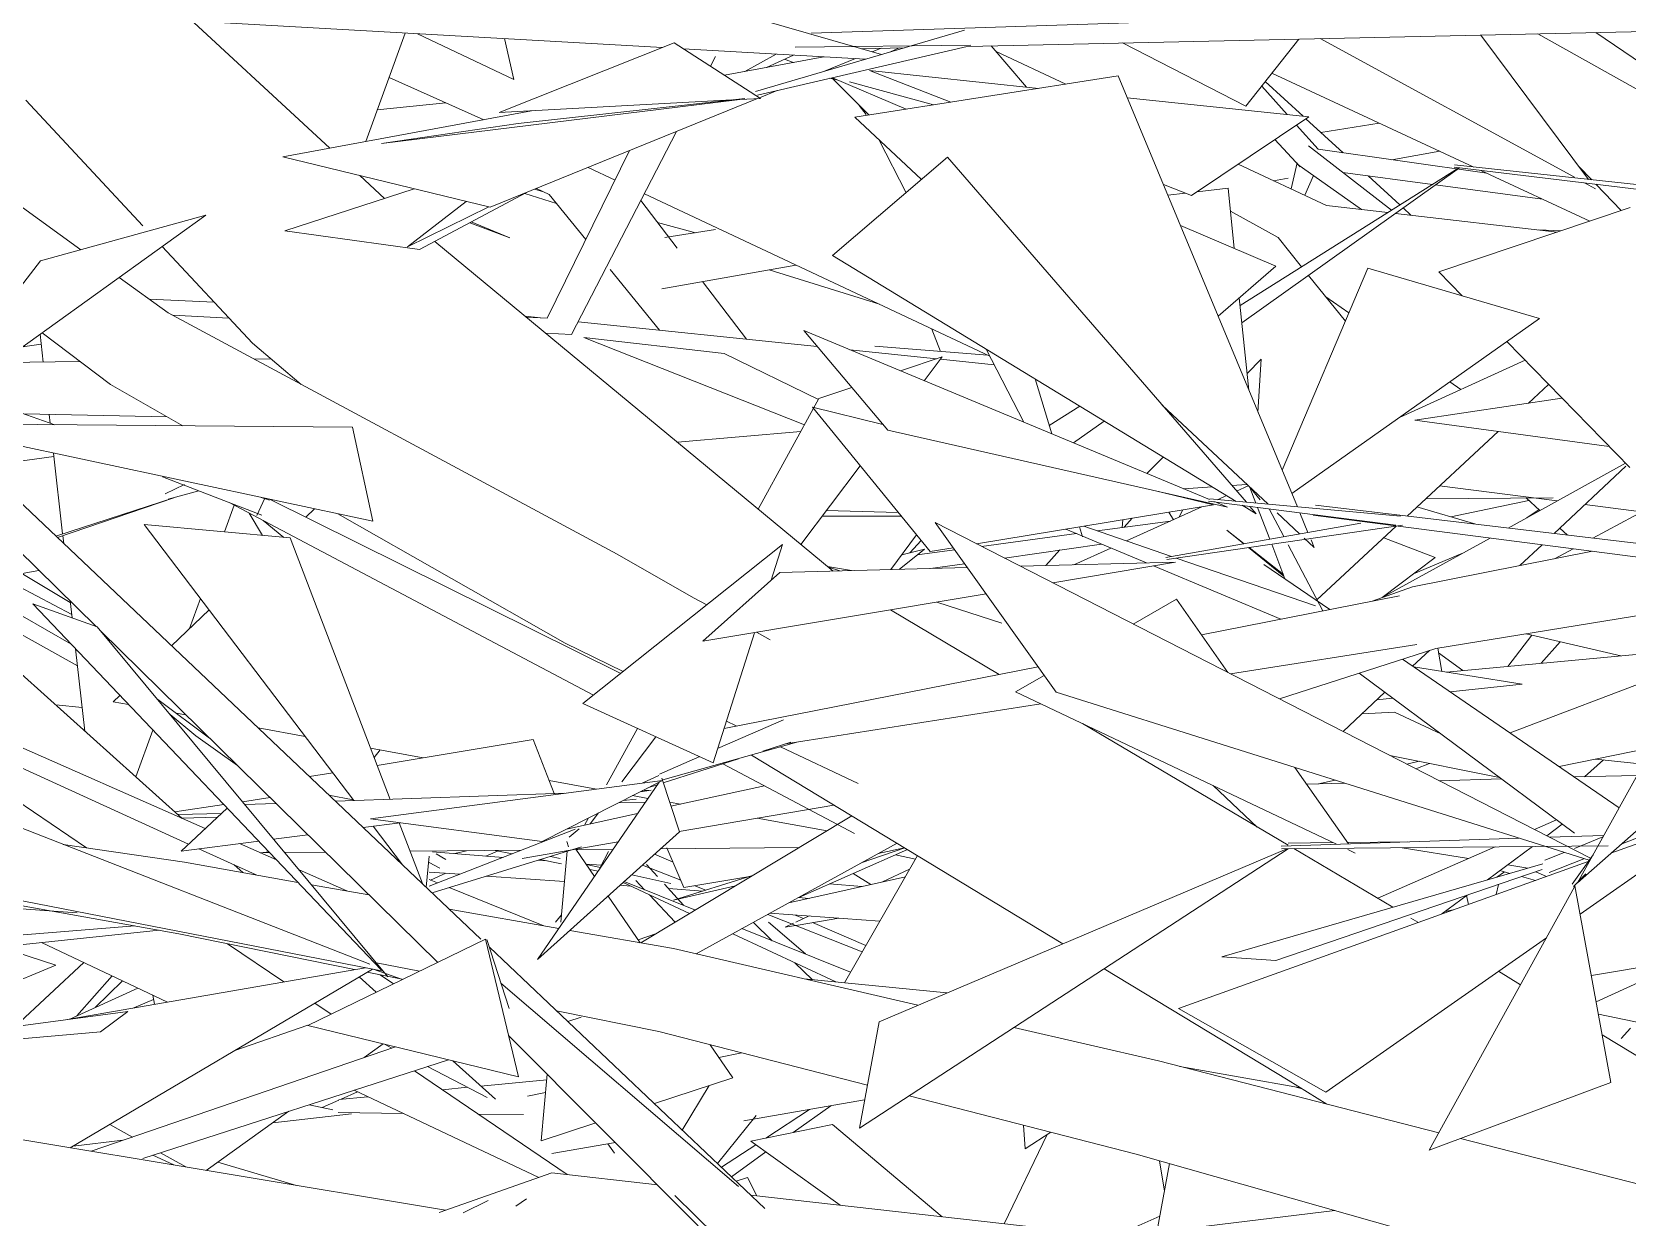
# Model space of a CAD drawing. Header units: millimetres. Extents: x 78096 to 288885, y -20632 to 149556.
# Drawn here: x 251325.2 to 251606.4, y 92567.1 to 92776 of the extents above; entities that cross this region are included whole.
import ezdxf

# ---------------------------------------------------------------- set-up
doc = ezdxf.new("R2010")
doc.units = ezdxf.units.MM
doc.layers.add('G-IMPT', color=8, linetype='Continuous', lineweight=9)
doc.layers.add('L-PLNT', color=71, linetype='Continuous', lineweight=9)

# ---------------------------------------------------------------- blocks, each defined once
blk = doc.blocks.new('ZZ-V - Tree Broadleaf 1 - 3dtree rotund SIMPLU-4826059-TOMH A-A')
at = {"layer": 'G-IMPT'}
for p, q in [((25694.52, 92775.84), (25687.6, 92756.72)), ((25804.05, 92766.31), (25797.81, 92773.58)), ((25810.99, 92766.84), (25798.68, 92772.57)), ((25847.3, 92768.75), (25882.89, 92752.21)), ((25708.37, 92760.56), (25691.69, 92768.02)), ((25775.78, 92761.46), (25774.55, 92763.09)), ((25731.52, 92749.92), (25726.78, 92752.15)), ((25856.91, 92745.46), (25841.34, 92752.72)), ((25884.14, 92751.62), (25903.34, 92742.7)), ((25901.32, 92752.39), (25903.66, 92749.96)), ((25904.41, 92749.18), (25908.86, 92744.55)), ((25797.6, 92718.86), (25736.69, 92747.49)), ((25848.41, 92739.78), (25839.98, 92744.47)), ((25867.74, 92744.21), (25856.91, 92745.46)), ((25897.57, 92740.76), (25869.1, 92744.05)), ((25852.54, 92734.64), (25848.41, 92739.78)), ((25860.24, 92725.07), (25853.76, 92733.12)), ((25856.8, 92729.34), (25860.87, 92726.55)), ((25718.41, 92725.63), (25715.69, 92725.92)), ((25767.14, 92720.59), (25725.02, 92724.95)), ((25630.4, 92721), (25627.09, 92720.52)), ((25630.21, 92722.75), (25630.76, 92717.85)), ((25788.17, 92718.42), (25772.91, 92720)), ((25798.37, 92717.36), (25788.87, 92718.35)), ((25869.78, 92708.1), (25891.94, 92718.15)), ((25878.64, 92714.37), (25880.62, 92713.02)), ((25892.52, 92710.61), (25896.07, 92713.91)), ((25631.79, 92708.62), (25631.97, 92707.08)), ((25871.12, 92690.71), (25887.15, 92705.62)), ((25632.56, 92701.8), (25634.16, 92687.54)), ((25841.07, 92695.1), (25843.13, 92696.03)), ((25897.56, 92693.36), (25876.86, 92696.05)), ((25664.4, 92692.62), (25662.7, 92687.91)), ((25821.68, 92686.32), (25834.96, 92692.33)), ((25837.72, 92693.58), (25839.31, 92694.3)), ((25896.86, 92693.9), (25874.37, 92693.73)), ((25912.46, 92691.42), (25902.44, 92692.72)), ((25678.56, 92691.99), (25677.01, 92690.51)), ((25634.2, 92687.23), (25634.35, 92685.87)), ((25855.24, 92675.94), (25869.21, 92688.93)), ((25812.37, 92682.1), (25818.91, 92685.06)), ((25609.18, 92678.69), (25655.24, 92637.42)), ((25635.49, 92675.73), (25635.82, 92672.75)), ((25658.45, 92676.18), (25656.54, 92670.88)), ((25659.97, 92674.17), (25653.36, 92667.84)), ((25636.43, 92667.31), (25638.06, 92652.81)), ((25644.25, 92659.1), (25643.06, 92657.97)), ((25645.79, 92657.48), (25643.06, 92657.97)), ((25655.9, 92655.65), (25654.19, 92655.96)), ((25607.93, 92652.91), (25638.37, 92632.22)), ((25650.06, 92652.99), (25647.07, 92644.73)), ((25676.9, 92651.86), (25668.64, 92653.35)), ((25697.71, 92648.1), (25688.44, 92649.77)), ((25876.75, 92644.06), (25887.74, 92644.36)), ((25900.6, 92644.71), (25911.66, 92645)), ((25728.25, 92642.58), (25719.93, 92644.08)), ((25853.41, 92643.44), (25860.09, 92643.62)), ((25732.12, 92640.17), (25736.89, 92640.3)), ((25737.33, 92640.94), (25734.61, 92641.43)), ((25743.04, 92639.91), (25741.15, 92640.25)), ((25654.49, 92638.08), (25662.17, 92638.29)), ((25655.18, 92637.47), (25661.45, 92637.61)), ((25768.93, 92635.23), (25756.6, 92637.45)), ((25858.06, 92633.14), (25850.14, 92633.07)), ((25871.24, 92633.27), (25860.64, 92633.17)), ((25670.65, 92631.37), (25668.98, 92631.36)), ((25669.04, 92631.34), (25670.51, 92631.52)), ((25680.49, 92631.47), (25673.29, 92631.4)), ((25715.04, 92631.79), (25695.39, 92631.61)), ((25731.17, 92631.95), (25724.68, 92631.88)), ((25763.99, 92632.26), (25739.53, 92632.02)), ((25763.9, 92623.49), (25783.05, 92631.93)), ((25774.92, 92629.56), (25782.6, 92632.2)), ((25777.91, 92631.2), (25782.53, 92632.24)), ((25664.4, 92629.21), (25665.9, 92627.86)), ((25741.8, 92623.02), (25755.77, 92627.32)), ((25741.8, 92623.02), (25752.76, 92625.5)), ((25877.82, 92621), (25879.27, 92621.29)), ((25735.58, 92616.01), (25738.84, 92617.14)), ((25652.65, 92605.04), (25630.44, 92615.53)), ((25663.25, 92615.31), (25673.14, 92608.59)), ((25903.6, 92609.7), (25926.19, 92613.57)), ((25686.41, 92609.48), (25689.44, 92606.76)), ((25678.62, 92604.86), (25681.49, 92602.91)), ((25690.88, 92597.62), (25692.19, 92596.93)), ((25702.93, 92594.67), (25710.46, 92587.93)), ((25749.84, 92595.26), (25753.86, 92596.07)), ((25696.2, 92592.92), (25723.1, 92574.63)), ((25698.5, 92593.66), (25708.96, 92588.22)), ((25707.88, 92590.23), (25719.48, 92591.32)), ((25682.84, 92587.88), (25687.94, 92588.36)), ((25683.23, 92587.92), (25686.15, 92589.2)), ((25718.07, 92574.13), (25685.55, 92589.49)), ((25701.09, 92589.59), (25705.52, 92590.01)), ((25716.08, 92588.47), (25719.28, 92589.11)), ((25743.38, 92582.47), (25748.1, 92590.33)), ((25671.19, 92583.74), (25685.06, 92585.35)), ((25677.62, 92586.93), (25681.8, 92586.04)), ((25679.9, 92586.45), (25682.84, 92587.74)), ((25682.75, 92585.55), (25694.16, 92585.42)), ((25754.24, 92584.13), (25775.52, 92587.78)), ((25707.44, 92585.28), (25715.4, 92585.19)), ((25749.58, 92576.59), (25756.4, 92585.07)), ((25636, 92579.65), (25644.79, 92580.67)), ((25720.36, 92578.33), (25731.61, 92580.26))]:
    blk.add_line(p, q, dxfattribs=at)
blk = doc.blocks.new('ZZ-V - Tree Broadleaf 1 - 3dtree rotund SIMPLU-4826034-TOMH A-A')
at = {"layer": 'G-IMPT'}
for p, q in [((25651.2, 92809.04), (25778.48, 92772.05)), ((25681.28, 92755.55), (25648.65, 92785.68)), ((25766.07, 92775.81), (26036.53, 92784.62)), ((25661.61, 92777.72), (25739.86, 92773.27)), ((25793.72, 92773.49), (26035.19, 92778.83)), ((25713.67, 92767.65), (25696.7, 92775.72)), ((25711.13, 92761.81), (25741.93, 92774.09)), ((25713.67, 92767.65), (25712.04, 92774.85)), ((25741.93, 92774.09), (25757.16, 92764.32)), ((25756.29, 92765.53), (25793.09, 92776.34)), ((25794.26, 92773.7), (25763.29, 92773.33)), ((25820.98, 92774.09), (25842.7, 92762.93)), ((25852.06, 92774.78), (25842.7, 92762.93)), ((25855.78, 92774.86), (25900.6, 92750.41)), ((25903.09, 92750.02), (25884.09, 92775.49)), ((25894.16, 92775.71), (25947.88, 92745.61)), ((25949.98, 92744.96), (25904.36, 92775.94)), ((25743.53, 92773.06), (25775.69, 92771.23)), ((25749.23, 92771.72), (25748.33, 92769.98)), ((25750.79, 92768.4), (25768.33, 92771.65)), ((25754.39, 92769.07), (25759.95, 92772.12)), ((25756.65, 92764.89), (25793.56, 92773.49)), ((25758.23, 92769.78), (25762.98, 92771.95)), ((25763, 92770.66), (25761.52, 92771.17)), ((25768.46, 92769.1), (25773.93, 92771.33)), ((25774.94, 92773.08), (25782.55, 92773.24)), ((25776.86, 92772.52), (25778.41, 92773.15)), ((25781.61, 92773.22), (25780.07, 92772.51)), ((25820.2, 92768.29), (25773.76, 92761.01)), ((25806.17, 92766.09), (25776.35, 92769.23)), ((25776.35, 92769.23), (25790.7, 92763.66)), ((25820.2, 92768.29), (25851.78, 92692.31)), ((25756.98, 92764.43), (25760.07, 92765.69)), ((25770.61, 92767.61), (25769.4, 92767.86)), ((25776.24, 92761.4), (25769.78, 92767.87)), ((25769.83, 92767.96), (25782.84, 92762.43)), ((25772.83, 92767.21), (25787.64, 92763.19)), ((25637.38, 92737.65), (25599.82, 92764.82)), ((25648.32, 92741.84), (25627.67, 92763.98)), ((25753.04, 92764.09), (25690.36, 92756.34)), ((25709.51, 92745.12), (25756.63, 92764.29)), ((25711.13, 92761.81), (25752.08, 92764.04)), ((25714.44, 92759.87), (25754.42, 92764.3)), ((25752.35, 92764.06), (25757.16, 92764.32)), ((25853.79, 92761.07), (25821.8, 92764.44)), ((25672.97, 92754.01), (25716.82, 92762.12)), ((25714.44, 92759.87), (25690.36, 92756.34)), ((25773.76, 92761.01), (25785.51, 92750)), ((25853.79, 92761.07), (25833.13, 92747.21)), ((25742.38, 92758.49), (25723.87, 92722.73)), ((25778.08, 92756.97), (25782.82, 92747.7)), ((25709.51, 92745.12), (25672.97, 92754.01)), ((25734.06, 92755.11), (25719.58, 92725.58)), ((25790.11, 92753.94), (25769.88, 92736.63)), ((25790.11, 92753.94), (25842.79, 92693.12)), ((25841.69, 92727.81), (25880.26, 92752.09)), ((25880.36, 92752.08), (25842.01, 92724.75)), ((25879.39, 92752.19), (25977.11, 92740.44)), ((25977.31, 92742), (25879.47, 92752.58)), ((25673.33, 92740.97), (25696.14, 92748.37)), ((25690.9, 92746.67), (25686.52, 92750.72)), ((25828.16, 92749.13), (25833.13, 92747.21)), ((25839.56, 92748.52), (25834.1, 92747.86)), ((25839.56, 92748.52), (25840.66, 92737.86)), ((25902.4, 92749.43), (25904.32, 92748.38)), ((25694.93, 92738.14), (25705.29, 92746.15)), ((25715.94, 92747.74), (25697.06, 92737.69)), ((25832.08, 92747.61), (25828.95, 92747.24)), ((25659.4, 92743.71), (25607.88, 92706.72)), ((25630.29, 92735.71), (25659.4, 92743.71)), ((25694.93, 92738.14), (25709.27, 92745.18)), ((25876.72, 92733.76), (25910.45, 92745.08)), ((25673.33, 92740.97), (25697.06, 92737.69)), ((25831.17, 92741.89), (25847.96, 92734.75)), ((25667.6, 92721.16), (25651.72, 92738.19)), ((25769.96, 92681), (25699.74, 92739.11)), ((25630.29, 92735.71), (25607.88, 92706.72)), ((25769.88, 92736.63), (25840.97, 92693.29)), ((25837.81, 92725.93), (25847.96, 92734.75)), ((25864.2, 92734.39), (25849.08, 92698.81)), ((25894.45, 92725.55), (25864.2, 92734.39)), ((25652.77, 92726.52), (25644.15, 92732.76)), ((25876.72, 92733.76), (25880.84, 92729.53)), ((25660.85, 92728.4), (25649.42, 92728.94)), ((25841.55, 92729.18), (25843.22, 92712.9)), ((25731.92, 92683.96), (25652.77, 92726.52)), ((25663.45, 92725.61), (25653.58, 92726.09)), ((25719.58, 92725.58), (25715.88, 92725.76)), ((25779.62, 92705.82), (25764.79, 92723.38)), ((25836.29, 92693.61), (25764.79, 92723.38)), ((25894.45, 92725.55), (25850.79, 92694.68)), ((25642.61, 92713.86), (25630.58, 92723.02)), ((25676.22, 92713.91), (25667.6, 92721.16)), ((25723.87, 92722.73), (25719.27, 92722.95)), ((25726, 92722.18), (25764.91, 92706.79)), ((25726, 92722.18), (25750.74, 92719.34)), ((25888.69, 92721.48), (25910.37, 92699.24)), ((25637.25, 92717.94), (25623.96, 92717.75)), ((25670.87, 92718.41), (25667.93, 92718.37)), ((25767.37, 92711.27), (25750.74, 92719.34)), ((25789.18, 92718.76), (25781.84, 92716.28)), ((25789.18, 92718.76), (25786, 92714.54)), ((25796.95, 92720.13), (25803.56, 92707.23)), ((25845.41, 92718.33), (25842.92, 92715.84)), ((25845.41, 92718.33), (25844.84, 92709.01)), ((25805.58, 92714.87), (25808.48, 92705.19)), ((25616.14, 92712.65), (25632.76, 92706.8)), ((25655.37, 92706.61), (25642.61, 92713.86)), ((25773.24, 92713.37), (25767.45, 92711.4)), ((25601.55, 92709.1), (25640.06, 92671.23)), ((25767.45, 92711.4), (25756.75, 92691.93)), ((25787.05, 92684.46), (25766.32, 92709.88)), ((25778.75, 92706.85), (25766.32, 92709.88)), ((25808.04, 92706.64), (25813.47, 92710.05)), ((25827.95, 92710.26), (25846.61, 92692.78)), ((25872.47, 92707.6), (25898.42, 92711.49)), ((25688.85, 92689.79), (25608.14, 92707.01)), ((25608.14, 92707.01), (25685.24, 92706.35)), ((25652.57, 92708.2), (25627.34, 92708.71)), ((25688.85, 92689.79), (25685.24, 92706.35)), ((25817.74, 92707.45), (25812.32, 92703.59)), ((25872.47, 92707.6), (25906.74, 92702.97)), ((25613.18, 92705.94), (25707.86, 92616.15)), ((25742.53, 92703.7), (25764.25, 92705.59)), ((25779.62, 92705.82), (25839.47, 92692.28)), ((25828.14, 92701.11), (25825.23, 92698.21)), ((25774.72, 92699.57), (25764.27, 92685.71)), ((25909.61, 92700.02), (25888.94, 92688.59)), ((25897.02, 92687.63), (25909.67, 92699.52)), ((25651.76, 92697.63), (25669.29, 92690.83)), ((25652.23, 92694.62), (25655.67, 92696.27)), ((25652.78, 92693.67), (25658.15, 92695.15)), ((25836.99, 92692.66), (25826.75, 92695.16)), ((25831.73, 92695.5), (25836.76, 92695.86)), ((25840.21, 92696.1), (25842.86, 92696.28)), ((25843.4, 92695.78), (25845.21, 92693.54)), ((25843.43, 92695.76), (25844.49, 92692.97)), ((25903.87, 92686.82), (25922.61, 92696.87)), ((25653.74, 92693.91), (25632.99, 92687.16)), ((25633.25, 92686.91), (25653.74, 92693.91)), ((25663.62, 92693.03), (25727.71, 92659.11)), ((25669.83, 92693.85), (25668.38, 92690.79)), ((25669.15, 92693.99), (25670.61, 92693.48)), ((25670.61, 92693.68), (25732.53, 92662.96)), ((25795.25, 92685.81), (25836.99, 92692.66)), ((25836.14, 92693.32), (25869.15, 92689.09)), ((25836.34, 92693.71), (25869.96, 92690.67)), ((25839.47, 92692.28), (25837.16, 92693.24)), ((25842.04, 92692.64), (25844.52, 92691.12)), ((25843.42, 92692.39), (25844.52, 92691.12)), ((25844.78, 92692.22), (25846.92, 92686.63)), ((25854.95, 92692.63), (26003.01, 92675.05)), ((25722.76, 92668.32), (25682.65, 92691.11)), ((25768.01, 92690.67), (25781.98, 92690.67)), ((25768.76, 92691.66), (25781.44, 92691.33)), ((25787.93, 92689.56), (25809.28, 92659.65)), ((25787.93, 92689.56), (25903.46, 92630.38)), ((25828.62, 92683.41), (25862.94, 92689.45)), ((25846.8, 92691.96), (25849.38, 92687.07)), ((25848.25, 92691.24), (25852.18, 92687.56)), ((25852.21, 92691.26), (25853.64, 92687.82)), ((25854.55, 92690.88), (26002.8, 92671.65)), ((25674.25, 92686.85), (25648.56, 92689.22)), ((25648.56, 92689.22), (25685.48, 92640.54)), ((25674.25, 92686.85), (25691.89, 92640.77)), ((25780.11, 92681.26), (25784.67, 92687.37)), ((25810.95, 92688.38), (25825.2, 92682.43)), ((25813.38, 92688.78), (25813.9, 92687.05)), ((25814.15, 92688.91), (25829.61, 92683.59)), ((25828.75, 92683.02), (25870.31, 92689.09)), ((25839.33, 92688.24), (25842.38, 92685.83)), ((25839.33, 92688.24), (25842.33, 92685.83)), ((25853, 92686.79), (25854.75, 92685.14)), ((25885.76, 92686.83), (25866.75, 92676.33)), ((25761.05, 92685.7), (25725.86, 92657.64)), ((25745.37, 92676.3), (25731.92, 92683.96)), ((25761.05, 92685.7), (25759.05, 92679.42)), ((25787.05, 92684.46), (25791.09, 92685.12)), ((25843.19, 92685.13), (25849.41, 92680.13)), ((25843.27, 92685.14), (25849.32, 92680.38)), ((25847.27, 92685.72), (25849.6, 92679.65)), ((25850.14, 92685.61), (25856.26, 92674)), ((25854.19, 92686.49), (25854.75, 92685.14)), ((25903.79, 92684.5), (25872.06, 92678.25)), ((25890.99, 92681.98), (25894.9, 92685.65)), ((25897.09, 92683.18), (25900.37, 92684.94)), ((25793.6, 92681.61), (25760.55, 92680.75)), ((25773.19, 92681.08), (25768.99, 92681.8)), ((25771.14, 92681.03), (25769.15, 92681.67)), ((25830.29, 92682.56), (25802.97, 92681.85)), ((25808.66, 92678.94), (25830.29, 92682.56)), ((25826.43, 92681.92), (25848.88, 92672.54)), ((25830.43, 92683.3), (25854.98, 92674.85)), ((25845.88, 92682.19), (25857.51, 92674.23)), ((25746.98, 92668.62), (25760.55, 92680.75)), ((25872.06, 92678.25), (25864.99, 92675.7)), ((25945.76, 92678.71), (25876.16, 92667.36)), ((25745.37, 92676.3), (25747.68, 92675.04)), ((25746.98, 92668.62), (25796.91, 92676.97)), ((25799.69, 92671.83), (25788.23, 92675.52)), ((25822.86, 92671.66), (25830.46, 92676.03)), ((25839.55, 92663.12), (25830.46, 92676.03)), ((25834.86, 92669.78), (25869.76, 92676.63)), ((25640.26, 92671.16), (25628.9, 92675.22)), ((25690.31, 92610.74), (25628.9, 92675.22)), ((25799.25, 92662.8), (25780.07, 92674.16)), ((25640.26, 92671.16), (25691.49, 92609.49)), ((25640.83, 92670.48), (25700.27, 92612.02)), ((25756.11, 92670.14), (25748.82, 92647.23)), ((25756.47, 92670.21), (25758.89, 92668.87)), ((25732.98, 92663.32), (25722.76, 92668.32)), ((25840.01, 92662.88), (25872.86, 92668.06)), ((25876.16, 92667.36), (25848.63, 92658.46)), ((25872.1, 92664.23), (25875.05, 92667)), ((25585.5, 92665.18), (25656.36, 92632.87)), ((25588.83, 92666.68), (25659.31, 92635.62)), ((25750.74, 92653.28), (25806.08, 92664.14)), ((25870.3, 92665.46), (25908.5, 92639.29)), ((25944.36, 92664.2), (25901.18, 92626.08)), ((25802.13, 92659.72), (25807.16, 92662.62)), ((25862.68, 92663), (25900.6, 92634.79)), ((25802.13, 92659.72), (25858.68, 92632.85)), ((25809.28, 92659.65), (25903.2, 92630.02)), ((25859.85, 92652.72), (25867.21, 92659.64)), ((25650.97, 92658.37), (25660.07, 92651.56)), ((25657.64, 92651.96), (25653.09, 92655.71)), ((25748.82, 92647.23), (25725.86, 92657.64)), ((25761.65, 92650.54), (25806.56, 92657.62)), ((25735.51, 92653.26), (25730.04, 92643.31)), ((25749.61, 92649.71), (25761.21, 92654.81)), ((25751.14, 92654.52), (25752.88, 92653.7)), ((25850.14, 92632.68), (25813.9, 92654.13)), ((25901.18, 92626.08), (25916.56, 92653.85)), ((25657.64, 92651.96), (25665, 92646.71)), ((25717.12, 92651.31), (25689.6, 92646.75)), ((25717.12, 92651.31), (25720.82, 92641.77)), ((25738.72, 92651.81), (25732.74, 92643.86)), ((25739.94, 92644.23), (25763.57, 92650.82)), ((25757.58, 92649.28), (25762.48, 92650.84)), ((25760.69, 92650.01), (25774.39, 92643.55)), ((25739.36, 92645.19), (25746.44, 92648.31)), ((25740.03, 92643.67), (25753.3, 92647.91)), ((25810.45, 92615.33), (25755.56, 92648.58)), ((25681.76, 92645.45), (25677.68, 92644.78)), ((25736.4, 92643.65), (25739.25, 92644.95)), ((25742.87, 92635.03), (25739.76, 92644.48)), ((25750.55, 92647.03), (25773.75, 92634.75)), ((25860.81, 92632.92), (25851.34, 92646.38)), ((25681.1, 92641.53), (25685.38, 92640.67)), ((25722.63, 92641.84), (25682.26, 92640.43)), ((25739.91, 92644.11), (25688.4, 92637.33)), ((25739.29, 92643.8), (25717.88, 92612.56)), ((25718.68, 92633.36), (25739.91, 92644.11)), ((25735.98, 92642.12), (25737.89, 92642.37)), ((25737.89, 92642.37), (25736.36, 92642.32)), ((25737.33, 92642.81), (25738.97, 92643.33)), ((25741.38, 92639.55), (25757.89, 92643.14)), ((25844.72, 92635.89), (25836.93, 92643.18)), ((25936.74, 92643.78), (25908.87, 92632.87)), ((25688.33, 92611.74), (25617.77, 92639.27)), ((25655.03, 92631.63), (25663.18, 92639.22)), ((25671.75, 92640.06), (25666.25, 92639.87)), ((25770.11, 92639.77), (25742.85, 92635.1)), ((25687.15, 92635.79), (25693.68, 92636.64)), ((25718.68, 92633.36), (25688.4, 92637.33)), ((25688.91, 92636.02), (25694.04, 92629.25)), ((25693.48, 92636.61), (25697.57, 92625.91)), ((25722.97, 92635.54), (25735.5, 92638.26)), ((25726.85, 92637.5), (25726.15, 92636.23)), ((25728.62, 92638.4), (25727.15, 92636.45)), ((25773.28, 92637.84), (25736.07, 92615.47)), ((25893.58, 92635.44), (25897.44, 92637.14)), ((25895.74, 92634.34), (25898.47, 92636.37)), ((25901.61, 92620.55), (25927.23, 92638.5)), ((25907.05, 92631.26), (25927.23, 92638.5)), ((25655.03, 92631.63), (25668.72, 92633.41)), ((25671.34, 92633.75), (25677.38, 92634.53)), ((25698.77, 92625.46), (25724.52, 92635.49)), ((25732.07, 92633.26), (25715.13, 92630.36)), ((25742.87, 92635.03), (25717.88, 92612.56)), ((25723.01, 92633.32), (25723.34, 92632.37)), ((25723.46, 92634.11), (25725.21, 92635.6)), ((25848.92, 92632.52), (25890.81, 92633.92)), ((25896.19, 92634.1), (25905.8, 92634.42)), ((25905.65, 92634.15), (25900.6, 92632.13)), ((25654.65, 92617.06), (25567.91, 92632.55)), ((25655.64, 92629.67), (25634.26, 92632.83)), ((25658.18, 92632.04), (25668.26, 92627.44)), ((25665.33, 92632.97), (25671.88, 92630.08)), ((25699.27, 92624.3), (25725.63, 92632.4)), ((25721.97, 92619.12), (25723.09, 92631.62)), ((25727.9, 92627.18), (25724.61, 92631.98)), ((25781.23, 92633.03), (25745.82, 92613.53)), ((25784.83, 92630.85), (25771.95, 92608.43)), ((25774.61, 92582.81), (25850.14, 92632.04)), ((25849.9, 92632.07), (25778.07, 92601.58)), ((25848.96, 92632.06), (25906.56, 92632.57)), ((25868.62, 92621.74), (25851.14, 92632.08)), ((25860.65, 92631.91), (25861.96, 92631.29)), ((25865.94, 92623.33), (25886.63, 92632.4)), ((25885.32, 92626.58), (25893.21, 92632.46)), ((25898.78, 92631.41), (25895.37, 92630.05)), ((25902.3, 92630.3), (25896.19, 92627.9)), ((25900.19, 92625.84), (25903.91, 92631.01)), ((25675.63, 92626.14), (25655.64, 92629.67)), ((25675.83, 92628.34), (25684.28, 92624.62)), ((25830.84, 92603.91), (25903.06, 92629.83)), ((25838.45, 92612.99), (25895.02, 92629.39)), ((25894.92, 92628.4), (25848, 92612.38)), ((25900.47, 92625.4), (25902.65, 92627.63)), ((25546.22, 92627.34), (25636.75, 92620.74)), ((25607.51, 92626.64), (25690.63, 92610.5)), ((25688.15, 92623.93), (25678, 92625.72)), ((25875, 92578.91), (25900.6, 92625.33)), ((25907.06, 92590.83), (25900.7, 92625.51)), ((25735.93, 92615.5), (25730.29, 92623.71)), ((25877.22, 92620.56), (25881.7, 92623.89)), ((25721.63, 92618.02), (25702.29, 92621.44)), ((25873.01, 92619.12), (25871.81, 92619.85)), ((25610.56, 92613.46), (25651.16, 92617.69)), ((25646.91, 92618.45), (25613.18, 92615.78)), ((25685.61, 92610.75), (25654.65, 92617.06)), ((25741.83, 92614.46), (25723.58, 92617.68)), ((25856.82, 92589.16), (25895.67, 92616.38)), ((25677.38, 92600.92), (25708.71, 92616.11)), ((25714.53, 92591.83), (25708.71, 92616.11)), ((25708.95, 92616.06), (25712.84, 92603.9)), ((25709.38, 92614.71), (25757.94, 92568.65)), ((25784.9, 92604.48), (25741.83, 92614.46)), ((25634.32, 92601.86), (25687.57, 92611.09)), ((25635.52, 92579.36), (25688.75, 92610.86)), ((25688.89, 92610.83), (25694.08, 92609.01)), ((25689.46, 92611.93), (25697.08, 92610.47)), ((25850.19, 92591.25), (25817.73, 92610.92)), ((25838.45, 92612.99), (25848, 92612.38)), ((25693.98, 92609.05), (25687.81, 92610.3)), ((25711.41, 92608.38), (25753.27, 92572.51)), ((25790.02, 92606.65), (25764.84, 92609.13)), ((25891.09, 92608.09), (25887.21, 92610.46)), ((25645.65, 92603.39), (25581.02, 92594.66)), ((25640.85, 92599.81), (25645.65, 92603.39)), ((25739.22, 92599.82), (25721.2, 92603.5)), ((25725.56, 92602.38), (25723.19, 92601.62)), ((25856.82, 92589.16), (25830.84, 92603.91)), ((25640.85, 92599.81), (25580.68, 92594.54)), ((25664.5, 92596.51), (25677.38, 92600.94)), ((25677.38, 92600.92), (25714.53, 92591.83)), ((25776.01, 92590.39), (25739.22, 92599.82)), ((25774.61, 92582.81), (25778.07, 92601.58)), ((25827.29, 92594.66), (25801.83, 92600.56)), ((25692.81, 92597.15), (25639.2, 92578.75)), ((25687.3, 92595.25), (25690.67, 92597.67)), ((25712.77, 92599.17), (25746.2, 92565.62)), ((25752.28, 92591.71), (25748.3, 92597.5)), ((25950.5, 92571.85), (25905.5, 92599.29)), ((25702.19, 92594.85), (25648.32, 92577.49)), ((25876.69, 92581.96), (25827.29, 92594.66)), ((25718.52, 92580.55), (25719.57, 92592.34)), ((25752.28, 92591.71), (25738.45, 92587.14)), ((25852.34, 92589.91), (25831.09, 92593.68)), ((25856.98, 92587.03), (25850.19, 92591.25)), ((25823.36, 92578.23), (25783.34, 92588.5)), ((25875, 92578.91), (25907.06, 92590.83)), ((25659.49, 92575.37), (25674.05, 92585.78)), ((25646.45, 92581.24), (25642.46, 92583.47)), ((25728.15, 92583.73), (25718.52, 92580.55)), ((25769.88, 92583.44), (25755.48, 92580.51)), ((25769.88, 92583.44), (25789.19, 92567.2)), ((25623.97, 92581.29), (25701.64, 92568.36)), ((25755.48, 92580.51), (25771.21, 92569.22)), ((25912.35, 92572.8), (25880.55, 92580.97)), ((25655.9, 92575.97), (25651.4, 92578.48)), ((25907.21, 92554.47), (25823.36, 92578.23)), ((25720.38, 92574.94), (25700.54, 92567.97)), ((25739, 92572.84), (25720.38, 92574.94)), ((25754.89, 92574.1), (25752.86, 92573.47)), ((25754.89, 92574.1), (25756.5, 92570.88)), ((25827.01, 92564.47), (25829.27, 92576.56)), ((25704.78, 92567.89), (25709.14, 92570.07)), ((25714.02, 92569.04), (25715.89, 92570.35)), ((25742.05, 92570.92), (25749.23, 92563.87)), ((25810.65, 92564.79), (25755.48, 92570.99)), ((25827.01, 92564.47), (25858.39, 92568.3))]:
    blk.add_line(p, q, dxfattribs=at)
blk = doc.blocks.new('ZZ-V - Tree Broadleaf 2 - 3dtree rotund SIMPLU-4826084-TOMH A-A')
at = {"layer": 'G-IMPT'}
for p, q in [((25845.5, 92766.48), (25849.97, 92761.48)), ((25852.78, 92761.18), (25846.13, 92767.28)), ((25701.73, 92763.53), (25689.62, 92762.3)), ((25851.63, 92759.62), (25855.46, 92755.34)), ((25859.83, 92754.72), (25853.27, 92760.73)), ((25847.79, 92757.05), (25852.27, 92752.26)), ((25868.36, 92744.6), (25853.72, 92755.97)), ((25855.46, 92755.34), (25885.18, 92751.14)), ((25850.67, 92748.37), (25851.72, 92752.94)), ((25863.06, 92744.75), (25851.67, 92752.77)), ((25859.8, 92751.26), (25875.6, 92749.15)), ((25853.09, 92747.25), (25854.61, 92750.7)), ((25869.85, 92745.54), (25864.26, 92750.66)), ((25876.15, 92749.08), (25895.01, 92746.57)), ((25871.81, 92743.74), (25870.43, 92745)), ((25712.96, 92739.75), (25705.91, 92742.4)), ((25712.96, 92739.75), (25706.17, 92742.54)), ((25898.19, 92740.97), (25894.36, 92741.13)), ((25787.37, 92723.67), (25788.91, 92719.71)), ((25797.24, 92719.03), (25777.29, 92720.67)), ((25872.84, 92692.31), (25883.23, 92689.27)), ((25892.57, 92693.46), (25878.83, 92690.55)), ((25894.54, 92691.69), (25892.08, 92693.9)), ((25667.06, 92691.21), (25669.38, 92687.3)), ((25669.52, 92689.91), (25673.14, 92686.95)), ((25829.42, 92689.82), (25816.52, 92688.09)), ((25821.03, 92690.04), (25820.9, 92688.68)), ((25822.66, 92690.31), (25821.25, 92688.73)), ((25829.11, 92691.37), (25829.93, 92690.05)), ((25831.52, 92691.76), (25830.94, 92690.51)), ((25812.83, 92687.6), (25796.12, 92685.36)), ((25867.01, 92686.88), (25876.05, 92683.39)), ((25899.37, 92687.35), (25898.02, 92688.57)), ((25781.59, 92681.3), (25786.04, 92684.88)), ((25786.04, 92684.88), (25782.06, 92683.88)), ((25785.47, 92686.39), (25783.48, 92684.23)), ((25791.38, 92684.73), (25784.75, 92683.84)), ((25800.14, 92683.3), (25817.26, 92685.75)), ((25809.92, 92684.72), (25807.48, 92681.97)), ((25880.79, 92684.09), (25872.25, 92680.51)), ((25787.14, 92681.44), (25793.11, 92682.3)), ((25876.05, 92683.39), (25866.71, 92676.32)), ((25623.35, 92679.94), (25635.76, 92673.33)), ((25635.52, 92675.47), (25626.96, 92680.59)), ((25635.67, 92668.1), (25619.22, 92677.55)), ((25636.77, 92664.3), (25618.51, 92674.51)), ((25893.1, 92669.73), (25888.87, 92664.21)), ((25908.8, 92666.06), (25892.1, 92669.96)), ((25876.54, 92667.42), (25877.27, 92663.33)), ((25941.2, 92669.08), (25878.07, 92663.21)), ((25894.73, 92664.76), (25898.11, 92668.56)), ((25891.38, 92661.09), (25872.24, 92664.13)), ((25880.93, 92663.47), (25876.68, 92666.62)), ((25919.29, 92663.87), (25889.27, 92652.47)), ((25868.57, 92658.62), (25865.81, 92658.32)), ((25891.38, 92661.09), (25878.69, 92659.72)), ((25637.6, 92656.95), (25632.94, 92657.4)), ((25868.93, 92656.16), (25863.18, 92655.85)), ((25868.93, 92656.16), (25877.07, 92652.29)), ((25690.13, 92649.47), (25689.05, 92648.17)), ((25887.41, 92644.6), (25868.06, 92648.51)), ((25871.05, 92646.98), (25873.23, 92647.47)), ((25897.9, 92646.55), (25914.39, 92649.93)), ((25905.74, 92647.72), (25902.39, 92644.75)), ((25904.34, 92647.87), (25912.74, 92646.95)), ((25875.1, 92647.09), (25872.65, 92646.16)), ((25855.53, 92643.49), (25858.42, 92644.14)), ((25662.56, 92639.87), (25653.93, 92638.58)), ((25670.72, 92641.08), (25665.85, 92640.35)), ((25732.96, 92640.59), (25735.26, 92640.82)), ((25698.25, 92625.27), (25698.77, 92630.74)), ((25711.81, 92630.54), (25699.36, 92631.54)), ((25701.73, 92630.18), (25700.02, 92631.16)), ((25705.36, 92631.7), (25703.27, 92631.23)), ((25708.78, 92630.78), (25710.83, 92631.66)), ((25713.38, 92631.15), (25710.4, 92631.75)), ((25721.83, 92630.33), (25720.14, 92630.71)), ((25730.4, 92631.6), (25728.9, 92628.75)), ((25741.74, 92629.67), (25738.48, 92631.08)), ((25740.63, 92632.2), (25743.67, 92625.23)), ((25780.95, 92631.01), (25784.48, 92630.25)), ((25881.95, 92630.35), (25870.27, 92632.25)), ((25700.62, 92628.62), (25698.77, 92629.65)), ((25704.15, 92627.56), (25698.77, 92627.93)), ((25698.98, 92626.55), (25701.7, 92627.73)), ((25719.59, 92629.91), (25717.96, 92630.04)), ((25722.1, 92629.4), (25718.34, 92630.16)), ((25729.11, 92629.14), (25726.41, 92629.35)), ((25728.96, 92628.73), (25726.46, 92629.29)), ((25728.54, 92628.11), (25727.06, 92628.41)), ((25741.34, 92625.96), (25734.49, 92627.49)), ((25743.11, 92626.53), (25736.38, 92629.19)), ((25739.03, 92627.14), (25737.09, 92629.28)), ((25778.69, 92626.24), (25783.45, 92628.45)), ((25886.96, 92627.05), (25888.28, 92627.99)), ((25887.49, 92628.2), (25889.25, 92627.72)), ((25892.43, 92628.64), (25888.87, 92629.22)), ((25895.71, 92627.19), (25893.82, 92628.02)), ((25698.77, 92626.64), (25700.25, 92626.04)), ((25702.28, 92625.22), (25718.97, 92618.49)), ((25722.61, 92626.29), (25708.84, 92627.24)), ((25734.3, 92625.48), (25732.4, 92625.62)), ((25744.66, 92620.64), (25732.96, 92626.11)), ((25733.14, 92626.28), (25745.7, 92621.26)), ((25736.74, 92624.84), (25735.19, 92626.49)), ((25743.59, 92622.1), (25740.25, 92625.8)), ((25746.97, 92624.61), (25740.94, 92625.03)), ((25755.26, 92627.16), (25743.67, 92625.23)), ((25747.53, 92624.78), (25745.59, 92625.55)), ((25762.14, 92622.52), (25782.69, 92627.13)), ((25775.05, 92625.42), (25769.33, 92625.88)), ((25887.23, 92625.77), (25886.8, 92623.99)), ((25891.3, 92627.16), (25893.77, 92626.49)), ((25742.11, 92619.12), (25737.58, 92623.95)), ((25765.73, 92623.32), (25763.84, 92623.45)), ((25881.96, 92622.26), (25881.58, 92623.8)), ((25721.04, 92619.12), (25722.08, 92620.39)), ((25759.23, 92615.85), (25755.92, 92619.09)), ((25775.08, 92613.89), (25758.43, 92620.47)), ((25765.07, 92613.51), (25758.58, 92619.12)), ((25778.2, 92619.32), (25758.83, 92620.7)), ((25764.75, 92619.74), (25763.26, 92620.38)), ((25763.41, 92619.12), (25765.75, 92620.21)), ((25770.98, 92619.84), (25763.81, 92618.62)), ((25775.72, 92615.01), (25766.35, 92619.05)), ((25770.45, 92608.58), (25752.26, 92617.08)), ((25753.9, 92617.98), (25773.04, 92610.33)), ((25761.48, 92618.22), (25762.98, 92618.92)), ((25763.76, 92618.61), (25761.48, 92618.22)), ((25623, 92614.76), (25632.94, 92611.53)), ((25632.94, 92611.53), (25608.95, 92601.53)), ((25637.89, 92612.01), (25625.82, 92600.71)), ((25766.25, 92608.99), (25763.2, 92611.96)), ((25636.64, 92602.6), (25642.91, 92609.64)), ((25644.7, 92608.79), (25639.9, 92604.08)), ((25690.11, 92609.84), (25692.47, 92608.23)), ((25635.42, 92602.05), (25647.42, 92607.5)), ((25646.71, 92604.01), (25650.2, 92605.51)), ((25650.38, 92604.64), (25650.04, 92606.27)), ((25927.51, 92598.19), (25904.84, 92602.89)), ((25908.87, 92598.62), (25910.52, 92600.42)), ((25852.62, 92589.74), (25851.35, 92590.09)), ((25803.8, 92579.18), (25803.49, 92583.33)), ((25731.43, 92578.42), (25730.27, 92580.03)), ((25803.8, 92579.18), (25808.35, 92582.08)), ((25650.06, 92578.05), (25653.75, 92576.33)), ((25675.36, 92572.73), (25661.49, 92576.8))]:
    blk.add_line(p, q, dxfattribs=at)
blk = doc.blocks.new('ZZ-V - Tree Broadleaf 2 - 3dtree rotund SIMPLU-4826109-TOMH A-A')
at = {"layer": 'G-IMPT'}
for p, q in [((25866.22, 92759.96), (25855.92, 92758.31)), ((25868.46, 92753.5), (25876.89, 92754.99)), ((25717.67, 92748.44), (25719.93, 92747.4)), ((25847.57, 92749.81), (25850.14, 92750.27)), ((25721.21, 92745.82), (25715.62, 92747.57)), ((25718.91, 92747.87), (25717.32, 92748.3)), ((25719.93, 92747.4), (25726.38, 92739.45)), ((25736.07, 92746.3), (25742.48, 92737.89)), ((25745.71, 92740.65), (25738.99, 92742.46)), ((25749.23, 92741.22), (25740.31, 92739.79)), ((25739.77, 92730.76), (25763.4, 92734.94)), ((25730.67, 92734.17), (25739.36, 92723.47)), ((25746.95, 92732.03), (25754.69, 92721.88)), ((25778.11, 92728.02), (25758.67, 92734.1)), ((25620, 92699.48), (25632.63, 92701.19)), ((25894.39, 92691.83), (25892.23, 92690.41)), ((25619.62, 92679.27), (25629.99, 92681.13)), ((25773.47, 92627.71), (25776.61, 92625.77)), ((25921.21, 92612.72), (25904.44, 92605.09)), ((25758.09, 92581.04), (25765.79, 92586.11)), ((25762.91, 92582.02), (25769.54, 92586.75)), ((25750.29, 92575.91), (25756.34, 92579.89)), ((25800.09, 92565.97), (25807.71, 92581.67)), ((25752.04, 92574.26), (25758.13, 92578.61)), ((25828.37, 92571.71), (25827.5, 92577.06)), ((25827.54, 92567.3), (25816.94, 92562.62))]:
    blk.add_line(p, q, dxfattribs=at)

msp = doc.modelspace()

# ---------------------------------------------------------------- block references
at = {"layer": 'L-PLNT'}
for name in ['ZZ-V - Tree Broadleaf 1 - 3dtree rotund SIMPLU-4826059-TOMH A-A', 'ZZ-V - Tree Broadleaf 2 - 3dtree rotund SIMPLU-4826109-TOMH A-A', 'ZZ-V - Tree Broadleaf 2 - 3dtree rotund SIMPLU-4826084-TOMH A-A', 'ZZ-V - Tree Broadleaf 1 - 3dtree rotund SIMPLU-4826034-TOMH A-A']:
    msp.add_blockref(name, (225696.455, 0), dxfattribs=at)

doc.saveas('drawing.dxf')
